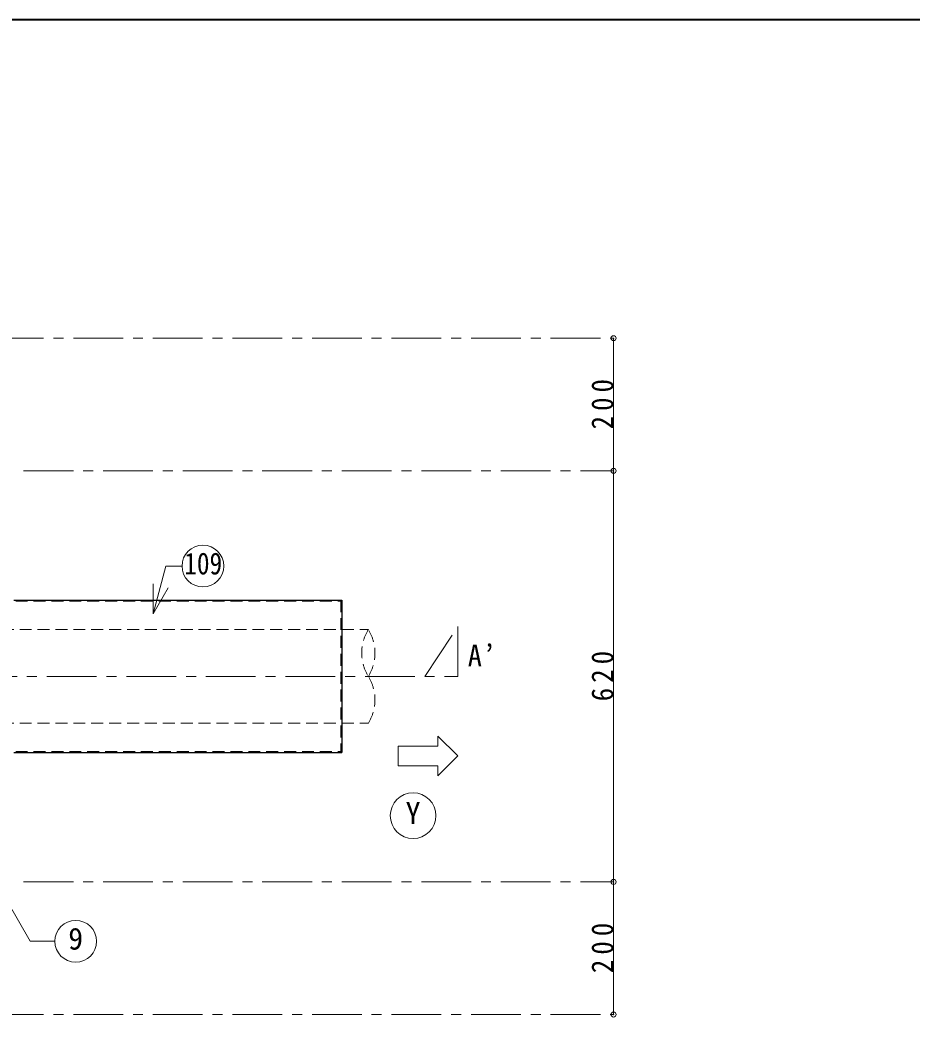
# Model space of a CAD drawing. Units: millimetres at full size, sheet at 1:15. Extents: x -3171 to 2904, y -2098 to 2117.
# Drawn here: x -774 to 572, y 613 to 2117 of the extents above; entities that cross this region are included whole.
import ezdxf
from ezdxf.enums import TextEntityAlignment as Align

# ---------------------------------------------------------------- set-up
doc = ezdxf.new("R2010")
doc.units = ezdxf.units.MM
doc.header["$LTSCALE"] = 15
doc.header["$PDMODE"] = 32
doc.header["$PDSIZE"] = 7.5
doc.linetypes.add('CHAIN1', pattern=[8, 5, -1, 1, -1])
doc.linetypes.add('DASHED1', pattern=[1.8, 1.2, -0.6])
doc.layers.add('0-6_補助線', color=4, linetype='Continuous', lineweight=9)
doc.styles.add('ＭＳ ゴシック', font='')
doc.styles.get('ＭＳ ゴシック').set_extended_font_data('MS Gothic')

msp = doc.modelspace()

# ---------------------------------------------------------------- linework, layer by layer
at = {"layer": '0-6_補助線', "color": 1, "lineweight": 40}
msp.add_line((2904.12, 2117.05), (-3170.88, 2117.05), dxfattribs=at)
at = {"layer": '0-6_補助線', "linetype": 'CHAIN1'}
for p, q in [((-813.38, 1637.05), (121.62, 1637.05)), ((-768.38, 1437.05), (121.62, 1437.05)), ((-163.38, 1127.05), (-113.38, 1202.05)), ((-113.38, 1202.05), (-113.38, 1127.05)), ((-2653.38, 1127.05), (-113.38, 1127.05)), ((-768.38, 817.05), (121.62, 817.05)), ((-813.38, 617.05), (121.62, 617.05))]:
    msp.add_line(p, q, dxfattribs=at)
at = {"layer": '0-6_補助線'}
for p, q in [((121.62, 1637.05), (121.62, 1437.05)), ((121.62, 1437.05), (121.62, 817.05)), ((-143.38, 1037.05), (-113.38, 1007.05)), ((-143.38, 1022.05), (-143.38, 1037.05)), ((-203.38, 1022.05), (-203.38, 992.05)), ((-143.38, 1022.05), (-203.38, 1022.05)), ((-113.38, 1007.05), (-143.38, 977.05)), ((-203.38, 992.05), (-143.38, 992.05)), ((-143.38, 977.05), (-143.38, 992.05)), ((121.62, 817.05), (121.62, 617.05))]:
    msp.add_line(p, q, dxfattribs=at)
at = {"layer": '0-6_補助線', "color": 7, "lineweight": 18}
for q in [(-573.13, 1266.64), (-550.63, 1260.61)]:
    msp.add_line((-573.13, 1221.64), q, dxfattribs=at)
at = {"layer": '0-6_補助線', "linetype": 'DASHED1'}
for p, q in [((-888.38, 1240.45), (-289.98, 1240.45)), ((-289.98, 1242.05), (-289.98, 1012.05)), ((-855.38, 1197.55), (-248.38, 1197.55)), ((-855.38, 1056.55), (-248.38, 1056.55)), ((-888.38, 1013.65), (-289.98, 1013.65))]:
    msp.add_line(p, q, dxfattribs=at)
at = {"layer": '0-6_補助線', "color": 5, "lineweight": 25}
for p, q in [((-783.38, 1242.05), (-288.38, 1242.05)), ((-288.38, 1242.05), (-288.38, 1012.05)), ((-783.38, 1012.05), (-288.38, 1012.05))]:
    msp.add_line(p, q, dxfattribs=at)
at = {"layer": '0-6_補助線', "color": 7, "lineweight": 18}
for points in [[(-573.13, 1221.64), (-553.89, 1293.43), (-529.49, 1293.43)], [(-811.68, 819.94), (-758.37, 727.62), (-721.36, 727.62)]]:
    msp.add_lwpolyline(points, dxfattribs=at)
for centre, radius in [((-497.99, 1293.43), 31.5), ((-180.88, 917.05), 34.5), ((-689.86, 727.62), 31.5)]:
    msp.add_circle(centre, radius, dxfattribs=at)
at = {"layer": '0-6_補助線', "linetype": 'DASHED1'}
for centre, start, end in [((-191.25, 1162.3), 148.324, 211.676), ((-305.51, 1162.3), 328.324, 31.676), ((-305.51, 1091.8), 328.324, 31.676)]:
    msp.add_arc(centre, 67.13, start, end, dxfattribs=at)
at = {"layer": '0-6_補助線'}
for p in [(121.62, 1637.05), (121.62, 1437.05), (121.62, 817.05), (121.62, 617.05)]:
    msp.add_point(p, dxfattribs=at)

# ---------------------------------------------------------------- texts
at = {"layer": '0-6_補助線', "color": 7, "style": 'ＭＳ ゴシック', "width": 0.85}
msp.add_text('109', height=32.99, dxfattribs=at).set_placement((-526.12, 1270.93), align=Align.BOTTOM_LEFT)
at = {"layer": '0-6_補助線', "color": 7, "style": 'ＭＳ ゴシック'}
for s, p in [('Y', (-192.13, 894.55)), ('9', (-701.11, 705.12))]:
    msp.add_text(s, height=32.99, dxfattribs=at).set_placement(p, align=Align.BOTTOM_LEFT)
at = {"layer": '0-6_補助線', "color": 7, "char_height": 32.99, "attachment_point": 7, "rotation": 90, "style": 'ＭＳ ゴシック'}
for s, insert in [('\\T1.38;\\W0.9;200', (121.62, 1499.55)), ('\\T1.38;\\W0.9;620', (121.62, 1089.55)), ('\\T1.38;\\W0.9;200', (121.62, 679.55))]:
    msp.add_mtext(s, dxfattribs=dict(at, insert=insert))
at = {"layer": '0-6_補助線', "color": 7, "insert": (-98.38, 1142.05), "char_height": 32.99, "attachment_point": 7, "style": 'ＭＳ ゴシック'}
msp.add_mtext('\\T1.24;\\W0.95;A’', dxfattribs=at)

doc.saveas('drawing.dxf')
